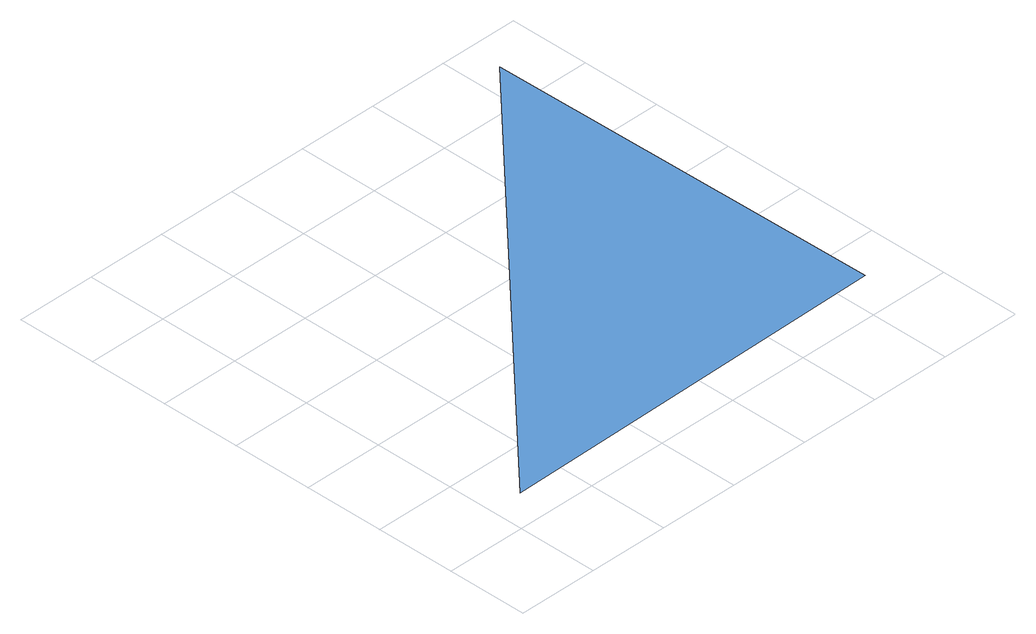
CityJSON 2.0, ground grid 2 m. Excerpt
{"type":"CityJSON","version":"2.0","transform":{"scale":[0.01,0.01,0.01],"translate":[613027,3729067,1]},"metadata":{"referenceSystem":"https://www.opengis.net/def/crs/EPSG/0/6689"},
"CityObjects":{
"waterbody1":{"type":"WaterBody","attributes":{"name":"福岡県津波浸水想定図","class":"1140","function":"2","WaterBodyTsunamiRiskAttribute.description":"1","WaterBodyTsunamiRiskAttribute.rank":"4"},"geometry":[{"type":"MultiSurface","lod":"1","boundaries":[[[0,1,2]]]}]}
},
"vertices":[
[1084,104,73],[1064,1104,81],[84,85,73]
]}
